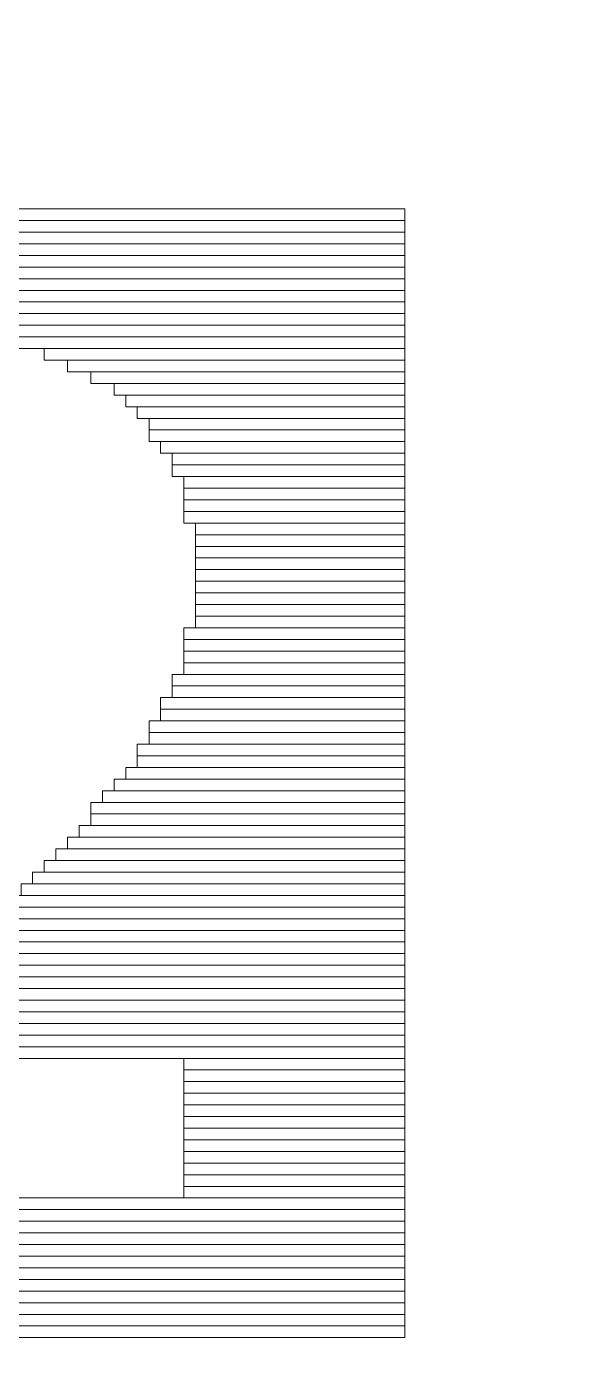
# Model space of a CAD drawing. Header units: millimetres. Extents: x -90 to 99, y -65 to 67.
# Drawn here: x 69.629 to 70.822, y -12.32 to -9.392 of the extents above; entities that cross this region are included whole.
import ezdxf

# ---------------------------------------------------------------- set-up
doc = ezdxf.new("R2010")
doc.units = ezdxf.units.MM
doc.header["$MEASUREMENT"] = 0
doc.layers.add('BG_OUTLINE', color=7, linetype='Continuous')
doc.layers.add('MA_PEN3', color=7, linetype='Continuous')

msp = doc.modelspace()

# ---------------------------------------------------------------- linework, layer by layer
at = {"layer": 'BG_OUTLINE', "color": 3, "lineweight": 9}
msp.add_open_spline([(-71.7269, -61.8795), (-71.7269, -61.8795), (-71.7343, 42.2681), (-71.7343, 42.2681), (-71.7343, 42.2681), (-71.7348, 43.0066), (-71.4419, 43.715), (-70.92, 44.2375), (-70.92, 44.2375), (-70.3982, 44.76), (-69.6866, 45.0538), (-68.9482, 45.0543), (-68.9482, 45.0543), (-68.9482, 45.0543), (75.2046, 45.0543), (75.2046, 45.0543), (75.2046, 45.0543), (76.8319, 45.0552), (78.1763, 43.7805), (78.2661, 42.1556), (78.2661, 42.1556), (78.2661, 42.1556), (78.2661, 31.2814), (78.2661, 31.2814), (78.2661, 31.2814), (78.2661, 31.2814), (72.2646, 31.2814), (72.2646, 31.2814), (72.2646, 31.2814), (72.2646, 31.2814), (72.2646, 26.9814), (72.2646, 26.9814), (72.2646, 26.9814), (72.2646, 26.9814), (78.2661, 26.9814), (78.2661, 26.9814), (78.2661, 26.9814), (78.2661, 26.9814), (78.2661, 18.6553), (78.2661, 18.6553), (78.2661, 18.6553), (78.2661, 18.6553), (72.2496, 18.6553), (72.2496, 18.6553), (72.2496, 18.6553), (72.2496, 18.6553), (72.2496, 14.3553), (72.2496, 14.3553), (72.2496, 14.3553), (72.2496, 14.3553), (78.2661, 14.3553), (78.2661, 14.3553), (78.2661, 14.3553), (78.2661, 14.3553), (78.2661, 9.255), (78.2661, 9.255), (78.2661, 9.255), (78.2661, 9.255), (72.2648, 9.255), (72.2648, 9.255), (72.2648, 9.255), (72.2648, 9.255), (72.2648, 4.955), (72.2648, 4.955), (72.2648, 4.955), (72.2648, 4.955), (78.2661, 4.955), (78.2661, 4.955), (78.2661, 4.955), (78.2661, 4.955), (78.2661, -3.3762), (78.2661, -3.3762), (78.2661, -3.3762), (78.2661, -3.3762), (72.2445, -3.3762), (72.2445, -3.3762), (72.2445, -3.3762), (72.2445, -3.3762), (72.2445, -7.6762), (72.2445, -7.6762), (72.2445, -7.6762), (72.2445, -7.6762), (78.2661, -7.6762), (78.2661, -7.6762), (78.2661, -7.6762), (78.2661, -7.6762), (78.2661, -12.7615), (78.2661, -12.7615), (78.2661, -12.7615), (78.2661, -12.7615), (72.2651, -12.7615), (72.2651, -12.7615), (72.2651, -12.7615), (72.2651, -12.7615), (72.2651, -17.0615), (72.2651, -17.0615), (72.2651, -17.0615), (72.2651, -17.0615), (78.2661, -17.0615), (78.2661, -17.0615), (78.2661, -17.0615), (78.2661, -17.0615), (78.2661, -25.4097), (78.2661, -25.4097), (78.2661, -25.4097), (78.2661, -25.4097), (72.2656, -25.4097), (72.2656, -25.4097), (72.2656, -25.4097), (72.2656, -25.4097), (72.2656, -29.7097), (72.2656, -29.7097), (72.2656, -29.7097), (72.2656, -29.7097), (78.2661, -29.7097), (78.2661, -29.7097), (78.2661, -29.7097), (78.2661, -29.7097), (78.2661, -34.793), (78.2661, -34.793), (78.2661, -34.793), (78.2661, -34.793), (72.2679, -34.793), (72.2679, -34.793), (72.2679, -34.793), (72.2679, -34.793), (72.2679, -39.0929), (72.2679, -39.0929), (72.2679, -39.0929), (72.2679, -39.0929), (78.2661, -39.0929), (78.2661, -39.0929), (78.2661, -39.0929), (78.2661, -39.0929), (78.2661, -47.4269), (78.2661, -47.4269), (78.2661, -47.4269), (78.2661, -47.4269), (72.2679, -47.4269), (72.2679, -47.4269), (72.2679, -47.4269), (72.2679, -47.4269), (72.2679, -51.7269), (72.2679, -51.7269), (72.2679, -51.7269), (72.2679, -51.7269), (78.2661, -51.7269), (78.2661, -51.7269), (78.2661, -51.7269), (78.2661, -51.7269), (78.2661, -51.8138), (78.2661, -51.8138), (78.2661, -51.8138), (78.2661, -51.8138), (78.2656, -61.8468), (78.2656, -61.8468), (78.2656, -61.8468), (78.2661, -62.6669), (77.9407, -63.4536), (77.3612, -64.0339), (77.3612, -64.0339), (76.7817, -64.6142), (75.9915, -64.9405), (75.1713, -64.941), (75.1713, -64.941), (75.1713, -64.941), (-68.6609, -64.9456), (-68.6609, -64.9456), (-68.6609, -64.9456), (-69.4735, -64.9461), (-70.2531, -64.6237), (-70.8281, -64.0495), (-70.8281, -64.0495), (-71.4031, -63.4752), (-71.7264, -62.6922), (-71.7269, -61.8795)], degree=3, knots=[0, 0, 0, 0, 0.022727, 0.022727, 0.022727, 0.022727, 0.045455, 0.045455, 0.045455, 0.045455, 0.068182, 0.068182, 0.068182, 0.068182, 0.090909, 0.090909, 0.090909, 0.090909, 0.113636, 0.113636, 0.113636, 0.113636, 0.136364, 0.136364, 0.136364, 0.136364, 0.159091, 0.159091, 0.159091, 0.159091, 0.181818, 0.181818, 0.181818, 0.181818, 0.204545, 0.204545, 0.204545, 0.204545, 0.227273, 0.227273, 0.227273, 0.227273, 0.25, 0.25, 0.25, 0.25, 0.272727, 0.272727, 0.272727, 0.272727, 0.295455, 0.295455, 0.295455, 0.295455, 0.318182, 0.318182, 0.318182, 0.318182, 0.340909, 0.340909, 0.340909, 0.340909, 0.363636, 0.363636, 0.363636, 0.363636, 0.386364, 0.386364, 0.386364, 0.386364, 0.409091, 0.409091, 0.409091, 0.409091, 0.431818, 0.431818, 0.431818, 0.431818, 0.454545, 0.454545, 0.454545, 0.454545, 0.477273, 0.477273, 0.477273, 0.477273, 0.5, 0.5, 0.5, 0.5, 0.522727, 0.522727, 0.522727, 0.522727, 0.545455, 0.545455, 0.545455, 0.545455, 0.568182, 0.568182, 0.568182, 0.568182, 0.590909, 0.590909, 0.590909, 0.590909, 0.613636, 0.613636, 0.613636, 0.613636, 0.636364, 0.636364, 0.636364, 0.636364, 0.659091, 0.659091, 0.659091, 0.659091, 0.681818, 0.681818, 0.681818, 0.681818, 0.704545, 0.704545, 0.704545, 0.704545, 0.727273, 0.727273, 0.727273, 0.727273, 0.75, 0.75, 0.75, 0.75, 0.772727, 0.772727, 0.772727, 0.772727, 0.795455, 0.795455, 0.795455, 0.795455, 0.818182, 0.818182, 0.818182, 0.818182, 0.840909, 0.840909, 0.840909, 0.840909, 0.863636, 0.863636, 0.863636, 0.863636, 0.886364, 0.886364, 0.886364, 0.886364, 0.909091, 0.909091, 0.909091, 0.909091, 0.931818, 0.931818, 0.931818, 0.931818, 0.954545, 0.954545, 0.954545, 0.954545, 0.977273, 0.977273, 0.977273, 0.977273, 1, 1, 1, 1], dxfattribs=at)
at = {"layer": 'MA_PEN3', "color": 5, "lineweight": 9}
for points in [[(63.292, -9.8149), (63.292, -9.8149), (63.292, -9.7895), (63.292, -9.7895), (63.292, -9.7895), (63.292, -9.7895), (70.4548, -9.7895), (70.4548, -9.7895), (70.4548, -9.7895), (70.4548, -9.7895), (70.4548, -9.8149), (70.4548, -9.8149), (70.4548, -9.8149), (70.4548, -9.8149), (63.292, -9.8149), (63.292, -9.8149)], [(63.292, -9.8403), (63.292, -9.8403), (63.292, -9.8149), (63.292, -9.8149), (63.292, -9.8149), (63.292, -9.8149), (70.4548, -9.8149), (70.4548, -9.8149), (70.4548, -9.8149), (70.4548, -9.8149), (70.4548, -9.8403), (70.4548, -9.8403), (70.4548, -9.8403), (70.4548, -9.8403), (63.292, -9.8403), (63.292, -9.8403)], [(63.292, -9.8657), (63.292, -9.8657), (63.292, -9.8403), (63.292, -9.8403), (63.292, -9.8403), (63.292, -9.8403), (70.4548, -9.8403), (70.4548, -9.8403), (70.4548, -9.8403), (70.4548, -9.8403), (70.4548, -9.8657), (70.4548, -9.8657), (70.4548, -9.8657), (70.4548, -9.8657), (63.292, -9.8657), (63.292, -9.8657)], [(63.292, -9.8911), (63.292, -9.8911), (63.292, -9.8657), (63.292, -9.8657), (63.292, -9.8657), (63.292, -9.8657), (70.4548, -9.8657), (70.4548, -9.8657), (70.4548, -9.8657), (70.4548, -9.8657), (70.4548, -9.8911), (70.4548, -9.8911), (70.4548, -9.8911), (70.4548, -9.8911), (63.292, -9.8911), (63.292, -9.8911)], [(63.292, -9.9165), (63.292, -9.9165), (63.292, -9.8911), (63.292, -9.8911), (63.292, -9.8911), (63.292, -9.8911), (70.4548, -9.8911), (70.4548, -9.8911), (70.4548, -9.8911), (70.4548, -9.8911), (70.4548, -9.9165), (70.4548, -9.9165), (70.4548, -9.9165), (70.4548, -9.9165), (63.292, -9.9165), (63.292, -9.9165)], [(63.292, -9.9419), (63.292, -9.9419), (63.292, -9.9165), (63.292, -9.9165), (63.292, -9.9165), (63.292, -9.9165), (70.4548, -9.9165), (70.4548, -9.9165), (70.4548, -9.9165), (70.4548, -9.9165), (70.4548, -9.9419), (70.4548, -9.9419), (70.4548, -9.9419), (70.4548, -9.9419), (63.292, -9.9419), (63.292, -9.9419)], [(63.292, -9.9673), (63.292, -9.9673), (63.292, -9.9419), (63.292, -9.9419), (63.292, -9.9419), (63.292, -9.9419), (70.4548, -9.9419), (70.4548, -9.9419), (70.4548, -9.9419), (70.4548, -9.9419), (70.4548, -9.9673), (70.4548, -9.9673), (70.4548, -9.9673), (70.4548, -9.9673), (63.292, -9.9673), (63.292, -9.9673)], [(63.292, -9.9927), (63.292, -9.9927), (63.292, -9.9673), (63.292, -9.9673), (63.292, -9.9673), (63.292, -9.9673), (70.4548, -9.9673), (70.4548, -9.9673), (70.4548, -9.9673), (70.4548, -9.9673), (70.4548, -9.9927), (70.4548, -9.9927), (70.4548, -9.9927), (70.4548, -9.9927), (63.292, -9.9927), (63.292, -9.9927)], [(63.292, -10.0181), (63.292, -10.0181), (63.292, -9.9927), (63.292, -9.9927), (63.292, -9.9927), (63.292, -9.9927), (70.4548, -9.9927), (70.4548, -9.9927), (70.4548, -9.9927), (70.4548, -9.9927), (70.4548, -10.0181), (70.4548, -10.0181), (70.4548, -10.0181), (70.4548, -10.0181), (63.292, -10.0181), (63.292, -10.0181)], [(63.292, -10.0435), (63.292, -10.0435), (63.292, -10.0181), (63.292, -10.0181), (63.292, -10.0181), (63.292, -10.0181), (70.4548, -10.0181), (70.4548, -10.0181), (70.4548, -10.0181), (70.4548, -10.0181), (70.4548, -10.0435), (70.4548, -10.0435), (70.4548, -10.0435), (70.4548, -10.0435), (63.292, -10.0435), (63.292, -10.0435)], [(63.292, -10.0689), (63.292, -10.0689), (63.292, -10.0435), (63.292, -10.0435), (63.292, -10.0435), (63.292, -10.0435), (70.4548, -10.0435), (70.4548, -10.0435), (70.4548, -10.0435), (70.4548, -10.0435), (70.4548, -10.0689), (70.4548, -10.0689), (70.4548, -10.0689), (70.4548, -10.0689), (63.292, -10.0689), (63.292, -10.0689)], [(69.5657, -10.0943), (69.5657, -10.0943), (69.5657, -10.0689), (69.5657, -10.0689), (69.5657, -10.0689), (69.5657, -10.0689), (70.4548, -10.0689), (70.4548, -10.0689), (70.4548, -10.0689), (70.4548, -10.0689), (70.4548, -10.0943), (70.4548, -10.0943), (70.4548, -10.0943), (70.4548, -10.0943), (69.5657, -10.0943), (69.5657, -10.0943)], [(69.6674, -10.1197), (69.6674, -10.1197), (69.6674, -10.0943), (69.6674, -10.0943), (69.6674, -10.0943), (69.6674, -10.0943), (70.4548, -10.0943), (70.4548, -10.0943), (70.4548, -10.0943), (70.4548, -10.0943), (70.4548, -10.1197), (70.4548, -10.1197), (70.4548, -10.1197), (70.4548, -10.1197), (69.6674, -10.1197), (69.6674, -10.1197)], [(69.7181, -10.1451), (69.7181, -10.1451), (69.7181, -10.1197), (69.7181, -10.1197), (69.7181, -10.1197), (69.7181, -10.1197), (70.4548, -10.1197), (70.4548, -10.1197), (70.4548, -10.1197), (70.4548, -10.1197), (70.4548, -10.1451), (70.4548, -10.1451), (70.4548, -10.1451), (70.4548, -10.1451), (69.7181, -10.1451), (69.7181, -10.1451)], [(69.769, -10.1705), (69.769, -10.1705), (69.769, -10.1451), (69.769, -10.1451), (69.769, -10.1451), (69.769, -10.1451), (70.4548, -10.1451), (70.4548, -10.1451), (70.4548, -10.1451), (70.4548, -10.1451), (70.4548, -10.1705), (70.4548, -10.1705), (70.4548, -10.1705), (70.4548, -10.1705), (69.769, -10.1705), (69.769, -10.1705)], [(69.8198, -10.1959), (69.8198, -10.1959), (69.8198, -10.1705), (69.8198, -10.1705), (69.8198, -10.1705), (69.8198, -10.1705), (70.4548, -10.1705), (70.4548, -10.1705), (70.4548, -10.1705), (70.4548, -10.1705), (70.4548, -10.1959), (70.4548, -10.1959), (70.4548, -10.1959), (70.4548, -10.1959), (69.8198, -10.1959), (69.8198, -10.1959)], [(69.8452, -10.2213), (69.8452, -10.2213), (69.8452, -10.1959), (69.8452, -10.1959), (69.8452, -10.1959), (69.8452, -10.1959), (70.4548, -10.1959), (70.4548, -10.1959), (70.4548, -10.1959), (70.4548, -10.1959), (70.4548, -10.2213), (70.4548, -10.2213), (70.4548, -10.2213), (70.4548, -10.2213), (69.8452, -10.2213), (69.8452, -10.2213)], [(69.8705, -10.2467), (69.8705, -10.2467), (69.8705, -10.2213), (69.8705, -10.2213), (69.8705, -10.2213), (69.8705, -10.2213), (70.4548, -10.2213), (70.4548, -10.2213), (70.4548, -10.2213), (70.4548, -10.2213), (70.4548, -10.2467), (70.4548, -10.2467), (70.4548, -10.2467), (70.4548, -10.2467), (69.8705, -10.2467), (69.8705, -10.2467)], [(69.896, -10.2721), (69.896, -10.2721), (69.896, -10.2467), (69.896, -10.2467), (69.896, -10.2467), (69.896, -10.2467), (70.4548, -10.2467), (70.4548, -10.2467), (70.4548, -10.2467), (70.4548, -10.2467), (70.4548, -10.2721), (70.4548, -10.2721), (70.4548, -10.2721), (70.4548, -10.2721), (69.896, -10.2721), (69.896, -10.2721)], [(69.896, -10.2975), (69.896, -10.2975), (69.896, -10.2721), (69.896, -10.2721), (69.896, -10.2721), (69.896, -10.2721), (70.4548, -10.2721), (70.4548, -10.2721), (70.4548, -10.2721), (70.4548, -10.2721), (70.4548, -10.2975), (70.4548, -10.2975), (70.4548, -10.2975), (70.4548, -10.2975), (69.896, -10.2975), (69.896, -10.2975)], [(69.9214, -10.3229), (69.9214, -10.3229), (69.9214, -10.2975), (69.9214, -10.2975), (69.9214, -10.2975), (69.9214, -10.2975), (70.4548, -10.2975), (70.4548, -10.2975), (70.4548, -10.2975), (70.4548, -10.2975), (70.4548, -10.3229), (70.4548, -10.3229), (70.4548, -10.3229), (70.4548, -10.3229), (69.9214, -10.3229), (69.9214, -10.3229)], [(69.9467, -10.3483), (69.9467, -10.3483), (69.9467, -10.3229), (69.9467, -10.3229), (69.9467, -10.3229), (69.9467, -10.3229), (70.4548, -10.3229), (70.4548, -10.3229), (70.4548, -10.3229), (70.4548, -10.3229), (70.4548, -10.3483), (70.4548, -10.3483), (70.4548, -10.3483), (70.4548, -10.3483), (69.9467, -10.3483), (69.9467, -10.3483)], [(69.9467, -10.3737), (69.9467, -10.3737), (69.9467, -10.3483), (69.9467, -10.3483), (69.9467, -10.3483), (69.9467, -10.3483), (70.4548, -10.3483), (70.4548, -10.3483), (70.4548, -10.3483), (70.4548, -10.3483), (70.4548, -10.3737), (70.4548, -10.3737), (70.4548, -10.3737), (70.4548, -10.3737), (69.9467, -10.3737), (69.9467, -10.3737)], [(69.9722, -10.3991), (69.9722, -10.3991), (69.9722, -10.3737), (69.9722, -10.3737), (69.9722, -10.3737), (69.9722, -10.3737), (70.4548, -10.3737), (70.4548, -10.3737), (70.4548, -10.3737), (70.4548, -10.3737), (70.4548, -10.3991), (70.4548, -10.3991), (70.4548, -10.3991), (70.4548, -10.3991), (69.9722, -10.3991), (69.9722, -10.3991)], [(69.9722, -10.4245), (69.9722, -10.4245), (69.9722, -10.3991), (69.9722, -10.3991), (69.9722, -10.3991), (69.9722, -10.3991), (70.4548, -10.3991), (70.4548, -10.3991), (70.4548, -10.3991), (70.4548, -10.3991), (70.4548, -10.4245), (70.4548, -10.4245), (70.4548, -10.4245), (70.4548, -10.4245), (69.9722, -10.4245), (69.9722, -10.4245)], [(69.9722, -10.4499), (69.9722, -10.4499), (69.9722, -10.4245), (69.9722, -10.4245), (69.9722, -10.4245), (69.9722, -10.4245), (70.4548, -10.4245), (70.4548, -10.4245), (70.4548, -10.4245), (70.4548, -10.4245), (70.4548, -10.4499), (70.4548, -10.4499), (70.4548, -10.4499), (70.4548, -10.4499), (69.9722, -10.4499), (69.9722, -10.4499)], [(69.9722, -10.4753), (69.9722, -10.4753), (69.9722, -10.4499), (69.9722, -10.4499), (69.9722, -10.4499), (69.9722, -10.4499), (70.4548, -10.4499), (70.4548, -10.4499), (70.4548, -10.4499), (70.4548, -10.4499), (70.4548, -10.4753), (70.4548, -10.4753), (70.4548, -10.4753), (70.4548, -10.4753), (69.9722, -10.4753), (69.9722, -10.4753)], [(69.9976, -10.5007), (69.9976, -10.5007), (69.9976, -10.4753), (69.9976, -10.4753), (69.9976, -10.4753), (69.9976, -10.4753), (70.4548, -10.4753), (70.4548, -10.4753), (70.4548, -10.4753), (70.4548, -10.4753), (70.4548, -10.5007), (70.4548, -10.5007), (70.4548, -10.5007), (70.4548, -10.5007), (69.9976, -10.5007), (69.9976, -10.5007)], [(69.9976, -10.5261), (69.9976, -10.5261), (69.9976, -10.5007), (69.9976, -10.5007), (69.9976, -10.5007), (69.9976, -10.5007), (70.4548, -10.5007), (70.4548, -10.5007), (70.4548, -10.5007), (70.4548, -10.5007), (70.4548, -10.5261), (70.4548, -10.5261), (70.4548, -10.5261), (70.4548, -10.5261), (69.9976, -10.5261), (69.9976, -10.5261)], [(69.9976, -10.5515), (69.9976, -10.5515), (69.9976, -10.5261), (69.9976, -10.5261), (69.9976, -10.5261), (69.9976, -10.5261), (70.4548, -10.5261), (70.4548, -10.5261), (70.4548, -10.5261), (70.4548, -10.5261), (70.4548, -10.5515), (70.4548, -10.5515), (70.4548, -10.5515), (70.4548, -10.5515), (69.9976, -10.5515), (69.9976, -10.5515)], [(69.9976, -10.5769), (69.9976, -10.5769), (69.9976, -10.5515), (69.9976, -10.5515), (69.9976, -10.5515), (69.9976, -10.5515), (70.4548, -10.5515), (70.4548, -10.5515), (70.4548, -10.5515), (70.4548, -10.5515), (70.4548, -10.5769), (70.4548, -10.5769), (70.4548, -10.5769), (70.4548, -10.5769), (69.9976, -10.5769), (69.9976, -10.5769)], [(69.9976, -10.6023), (69.9976, -10.6023), (69.9976, -10.5769), (69.9976, -10.5769), (69.9976, -10.5769), (69.9976, -10.5769), (70.4548, -10.5769), (70.4548, -10.5769), (70.4548, -10.5769), (70.4548, -10.5769), (70.4548, -10.6023), (70.4548, -10.6023), (70.4548, -10.6023), (70.4548, -10.6023), (69.9976, -10.6023), (69.9976, -10.6023)], [(69.9976, -10.6277), (69.9976, -10.6277), (69.9976, -10.6023), (69.9976, -10.6023), (69.9976, -10.6023), (69.9976, -10.6023), (70.4548, -10.6023), (70.4548, -10.6023), (70.4548, -10.6023), (70.4548, -10.6023), (70.4548, -10.6277), (70.4548, -10.6277), (70.4548, -10.6277), (70.4548, -10.6277), (69.9976, -10.6277), (69.9976, -10.6277)], [(69.9976, -10.6531), (69.9976, -10.6531), (69.9976, -10.6277), (69.9976, -10.6277), (69.9976, -10.6277), (69.9976, -10.6277), (70.4548, -10.6277), (70.4548, -10.6277), (70.4548, -10.6277), (70.4548, -10.6277), (70.4548, -10.6531), (70.4548, -10.6531), (70.4548, -10.6531), (70.4548, -10.6531), (69.9976, -10.6531), (69.9976, -10.6531)], [(69.9976, -10.6785), (69.9976, -10.6785), (69.9976, -10.6531), (69.9976, -10.6531), (69.9976, -10.6531), (69.9976, -10.6531), (70.4548, -10.6531), (70.4548, -10.6531), (70.4548, -10.6531), (70.4548, -10.6531), (70.4548, -10.6785), (70.4548, -10.6785), (70.4548, -10.6785), (70.4548, -10.6785), (69.9976, -10.6785), (69.9976, -10.6785)], [(69.9976, -10.7039), (69.9976, -10.7039), (69.9976, -10.6785), (69.9976, -10.6785), (69.9976, -10.6785), (69.9976, -10.6785), (70.4548, -10.6785), (70.4548, -10.6785), (70.4548, -10.6785), (70.4548, -10.6785), (70.4548, -10.7039), (70.4548, -10.7039), (70.4548, -10.7039), (70.4548, -10.7039), (69.9976, -10.7039), (69.9976, -10.7039)], [(69.9722, -10.7293), (69.9722, -10.7293), (69.9722, -10.7039), (69.9722, -10.7039), (69.9722, -10.7039), (69.9722, -10.7039), (70.4548, -10.7039), (70.4548, -10.7039), (70.4548, -10.7039), (70.4548, -10.7039), (70.4548, -10.7293), (70.4548, -10.7293), (70.4548, -10.7293), (70.4548, -10.7293), (69.9722, -10.7293), (69.9722, -10.7293)], [(69.9722, -10.7547), (69.9722, -10.7547), (69.9722, -10.7293), (69.9722, -10.7293), (69.9722, -10.7293), (69.9722, -10.7293), (70.4548, -10.7293), (70.4548, -10.7293), (70.4548, -10.7293), (70.4548, -10.7293), (70.4548, -10.7547), (70.4548, -10.7547), (70.4548, -10.7547), (70.4548, -10.7547), (69.9722, -10.7547), (69.9722, -10.7547)], [(69.9722, -10.7801), (69.9722, -10.7801), (69.9722, -10.7547), (69.9722, -10.7547), (69.9722, -10.7547), (69.9722, -10.7547), (70.4548, -10.7547), (70.4548, -10.7547), (70.4548, -10.7547), (70.4548, -10.7547), (70.4548, -10.7801), (70.4548, -10.7801), (70.4548, -10.7801), (70.4548, -10.7801), (69.9722, -10.7801), (69.9722, -10.7801)], [(69.9722, -10.8055), (69.9722, -10.8055), (69.9722, -10.7801), (69.9722, -10.7801), (69.9722, -10.7801), (69.9722, -10.7801), (70.4548, -10.7801), (70.4548, -10.7801), (70.4548, -10.7801), (70.4548, -10.7801), (70.4548, -10.8055), (70.4548, -10.8055), (70.4548, -10.8055), (70.4548, -10.8055), (69.9722, -10.8055), (69.9722, -10.8055)], [(69.9467, -10.8309), (69.9467, -10.8309), (69.9467, -10.8055), (69.9467, -10.8055), (69.9467, -10.8055), (69.9467, -10.8055), (70.4548, -10.8055), (70.4548, -10.8055), (70.4548, -10.8055), (70.4548, -10.8055), (70.4548, -10.8309), (70.4548, -10.8309), (70.4548, -10.8309), (70.4548, -10.8309), (69.9467, -10.8309), (69.9467, -10.8309)], [(69.9467, -10.8563), (69.9467, -10.8563), (69.9467, -10.8309), (69.9467, -10.8309), (69.9467, -10.8309), (69.9467, -10.8309), (70.4548, -10.8309), (70.4548, -10.8309), (70.4548, -10.8309), (70.4548, -10.8309), (70.4548, -10.8563), (70.4548, -10.8563), (70.4548, -10.8563), (70.4548, -10.8563), (69.9467, -10.8563), (69.9467, -10.8563)], [(69.9214, -10.8817), (69.9214, -10.8817), (69.9214, -10.8563), (69.9214, -10.8563), (69.9214, -10.8563), (69.9214, -10.8563), (70.4548, -10.8563), (70.4548, -10.8563), (70.4548, -10.8563), (70.4548, -10.8563), (70.4548, -10.8817), (70.4548, -10.8817), (70.4548, -10.8817), (70.4548, -10.8817), (69.9214, -10.8817), (69.9214, -10.8817)], [(69.9214, -10.9071), (69.9214, -10.9071), (69.9214, -10.8817), (69.9214, -10.8817), (69.9214, -10.8817), (69.9214, -10.8817), (70.4548, -10.8817), (70.4548, -10.8817), (70.4548, -10.8817), (70.4548, -10.8817), (70.4548, -10.9071), (70.4548, -10.9071), (70.4548, -10.9071), (70.4548, -10.9071), (69.9214, -10.9071), (69.9214, -10.9071)], [(69.896, -10.9325), (69.896, -10.9325), (69.896, -10.9071), (69.896, -10.9071), (69.896, -10.9071), (69.896, -10.9071), (70.4548, -10.9071), (70.4548, -10.9071), (70.4548, -10.9071), (70.4548, -10.9071), (70.4548, -10.9325), (70.4548, -10.9325), (70.4548, -10.9325), (70.4548, -10.9325), (69.896, -10.9325), (69.896, -10.9325)], [(69.896, -10.9579), (69.896, -10.9579), (69.896, -10.9325), (69.896, -10.9325), (69.896, -10.9325), (69.896, -10.9325), (70.4548, -10.9325), (70.4548, -10.9325), (70.4548, -10.9325), (70.4548, -10.9325), (70.4548, -10.9579), (70.4548, -10.9579), (70.4548, -10.9579), (70.4548, -10.9579), (69.896, -10.9579), (69.896, -10.9579)], [(69.8705, -10.9833), (69.8705, -10.9833), (69.8705, -10.9579), (69.8705, -10.9579), (69.8705, -10.9579), (69.8705, -10.9579), (70.4548, -10.9579), (70.4548, -10.9579), (70.4548, -10.9579), (70.4548, -10.9579), (70.4548, -10.9833), (70.4548, -10.9833), (70.4548, -10.9833), (70.4548, -10.9833), (69.8705, -10.9833), (69.8705, -10.9833)], [(69.8452, -11.0341), (69.8452, -11.0341), (69.8452, -11.0087), (69.8452, -11.0087), (69.8452, -11.0087), (69.8452, -11.0087), (70.4548, -11.0087), (70.4548, -11.0087), (70.4548, -11.0087), (70.4548, -11.0087), (70.4548, -11.0341), (70.4548, -11.0341), (70.4548, -11.0341), (70.4548, -11.0341), (69.8452, -11.0341), (69.8452, -11.0341)], [(69.8705, -11.0087), (69.8705, -11.0087), (69.8705, -10.9833), (69.8705, -10.9833), (69.8705, -10.9833), (69.8705, -10.9833), (70.4548, -10.9833), (70.4548, -10.9833), (70.4548, -10.9833), (70.4548, -10.9833), (70.4548, -11.0087), (70.4548, -11.0087), (70.4548, -11.0087), (70.4548, -11.0087), (69.8705, -11.0087), (69.8705, -11.0087)], [(69.8198, -11.0595), (69.8198, -11.0595), (69.8198, -11.0341), (69.8198, -11.0341), (69.8198, -11.0341), (69.8198, -11.0341), (70.4548, -11.0341), (70.4548, -11.0341), (70.4548, -11.0341), (70.4548, -11.0341), (70.4548, -11.0595), (70.4548, -11.0595), (70.4548, -11.0595), (70.4548, -11.0595), (69.8198, -11.0595), (69.8198, -11.0595)], [(69.7943, -11.0849), (69.7943, -11.0849), (69.7943, -11.0595), (69.7943, -11.0595), (69.7943, -11.0595), (69.7943, -11.0595), (70.4548, -11.0595), (70.4548, -11.0595), (70.4548, -11.0595), (70.4548, -11.0595), (70.4548, -11.0849), (70.4548, -11.0849), (70.4548, -11.0849), (70.4548, -11.0849), (69.7943, -11.0849), (69.7943, -11.0849)], [(69.769, -11.1103), (69.769, -11.1103), (69.769, -11.0849), (69.769, -11.0849), (69.769, -11.0849), (69.769, -11.0849), (70.4548, -11.0849), (70.4548, -11.0849), (70.4548, -11.0849), (70.4548, -11.0849), (70.4548, -11.1103), (70.4548, -11.1103), (70.4548, -11.1103), (70.4548, -11.1103), (69.769, -11.1103), (69.769, -11.1103)], [(69.769, -11.1357), (69.769, -11.1357), (69.769, -11.1103), (69.769, -11.1103), (69.769, -11.1103), (69.769, -11.1103), (70.4548, -11.1103), (70.4548, -11.1103), (70.4548, -11.1103), (70.4548, -11.1103), (70.4548, -11.1357), (70.4548, -11.1357), (70.4548, -11.1357), (70.4548, -11.1357), (69.769, -11.1357), (69.769, -11.1357)], [(69.7436, -11.1611), (69.7436, -11.1611), (69.7436, -11.1357), (69.7436, -11.1357), (69.7436, -11.1357), (69.7436, -11.1357), (70.4548, -11.1357), (70.4548, -11.1357), (70.4548, -11.1357), (70.4548, -11.1357), (70.4548, -11.1611), (70.4548, -11.1611), (70.4548, -11.1611), (70.4548, -11.1611), (69.7436, -11.1611), (69.7436, -11.1611)], [(69.7181, -11.1865), (69.7181, -11.1865), (69.7181, -11.1611), (69.7181, -11.1611), (69.7181, -11.1611), (69.7181, -11.1611), (70.4548, -11.1611), (70.4548, -11.1611), (70.4548, -11.1611), (70.4548, -11.1611), (70.4548, -11.1865), (70.4548, -11.1865), (70.4548, -11.1865), (70.4548, -11.1865), (69.7181, -11.1865), (69.7181, -11.1865)], [(69.6674, -11.2373), (69.6674, -11.2373), (69.6674, -11.2119), (69.6674, -11.2119), (69.6674, -11.2119), (69.6674, -11.2119), (70.4548, -11.2119), (70.4548, -11.2119), (70.4548, -11.2119), (70.4548, -11.2119), (70.4548, -11.2373), (70.4548, -11.2373), (70.4548, -11.2373), (70.4548, -11.2373), (69.6674, -11.2373), (69.6674, -11.2373)], [(69.6928, -11.2119), (69.6928, -11.2119), (69.6928, -11.1865), (69.6928, -11.1865), (69.6928, -11.1865), (69.6928, -11.1865), (70.4548, -11.1865), (70.4548, -11.1865), (70.4548, -11.1865), (70.4548, -11.1865), (70.4548, -11.2119), (70.4548, -11.2119), (70.4548, -11.2119), (70.4548, -11.2119), (69.6928, -11.2119), (69.6928, -11.2119)], [(69.6419, -11.2627), (69.6419, -11.2627), (69.6419, -11.2373), (69.6419, -11.2373), (69.6419, -11.2373), (69.6419, -11.2373), (70.4548, -11.2373), (70.4548, -11.2373), (70.4548, -11.2373), (70.4548, -11.2373), (70.4548, -11.2627), (70.4548, -11.2627), (70.4548, -11.2627), (70.4548, -11.2627), (69.6419, -11.2627), (69.6419, -11.2627)], [(69.6166, -11.2881), (69.6166, -11.2881), (69.6166, -11.2627), (69.6166, -11.2627), (69.6166, -11.2627), (69.6166, -11.2627), (70.4548, -11.2627), (70.4548, -11.2627), (70.4548, -11.2627), (70.4548, -11.2627), (70.4548, -11.2881), (70.4548, -11.2881), (70.4548, -11.2881), (70.4548, -11.2881), (69.6166, -11.2881), (69.6166, -11.2881)], [(69.5912, -11.3135), (69.5912, -11.3135), (69.5912, -11.2881), (69.5912, -11.2881), (69.5912, -11.2881), (69.5912, -11.2881), (70.4548, -11.2881), (70.4548, -11.2881), (70.4548, -11.2881), (70.4548, -11.2881), (70.4548, -11.3135), (70.4548, -11.3135), (70.4548, -11.3135), (70.4548, -11.3135), (69.5912, -11.3135), (69.5912, -11.3135)], [(69.5657, -11.3389), (69.5657, -11.3389), (69.5657, -11.3135), (69.5657, -11.3135), (69.5657, -11.3135), (69.5657, -11.3135), (70.4548, -11.3135), (70.4548, -11.3135), (70.4548, -11.3135), (70.4548, -11.3135), (70.4548, -11.3389), (70.4548, -11.3389), (70.4548, -11.3389), (70.4548, -11.3389), (69.5657, -11.3389), (69.5657, -11.3389)], [(69.515, -11.3643), (69.515, -11.3643), (69.515, -11.3389), (69.515, -11.3389), (69.515, -11.3389), (69.515, -11.3389), (70.4548, -11.3389), (70.4548, -11.3389), (70.4548, -11.3389), (70.4548, -11.3389), (70.4548, -11.3643), (70.4548, -11.3643), (70.4548, -11.3643), (70.4548, -11.3643), (69.515, -11.3643), (69.515, -11.3643)], [(69.4642, -11.4151), (69.4642, -11.4151), (69.4642, -11.3897), (69.4642, -11.3897), (69.4642, -11.3897), (69.4642, -11.3897), (70.4548, -11.3897), (70.4548, -11.3897), (70.4548, -11.3897), (70.4548, -11.3897), (70.4548, -11.4151), (70.4548, -11.4151), (70.4548, -11.4151), (70.4548, -11.4151), (69.4642, -11.4151), (69.4642, -11.4151)], [(69.4895, -11.3897), (69.4895, -11.3897), (69.4895, -11.3643), (69.4895, -11.3643), (69.4895, -11.3643), (69.4895, -11.3643), (70.4548, -11.3643), (70.4548, -11.3643), (70.4548, -11.3643), (70.4548, -11.3643), (70.4548, -11.3897), (70.4548, -11.3897), (70.4548, -11.3897), (70.4548, -11.3897), (69.4895, -11.3897), (69.4895, -11.3897)], [(69.4388, -11.4405), (69.4388, -11.4405), (69.4388, -11.4151), (69.4388, -11.4151), (69.4388, -11.4151), (69.4388, -11.4151), (70.4548, -11.4151), (70.4548, -11.4151), (70.4548, -11.4151), (70.4548, -11.4151), (70.4548, -11.4405), (70.4548, -11.4405), (70.4548, -11.4405), (70.4548, -11.4405), (69.4388, -11.4405), (69.4388, -11.4405)], [(69.4133, -11.4659), (69.4133, -11.4659), (69.4133, -11.4405), (69.4133, -11.4405), (69.4133, -11.4405), (69.4133, -11.4405), (70.4548, -11.4405), (70.4548, -11.4405), (70.4548, -11.4405), (70.4548, -11.4405), (70.4548, -11.4659), (70.4548, -11.4659), (70.4548, -11.4659), (70.4548, -11.4659), (69.4133, -11.4659), (69.4133, -11.4659)], [(69.388, -11.4913), (69.388, -11.4913), (69.388, -11.4659), (69.388, -11.4659), (69.388, -11.4659), (69.388, -11.4659), (70.4548, -11.4659), (70.4548, -11.4659), (70.4548, -11.4659), (70.4548, -11.4659), (70.4548, -11.4913), (70.4548, -11.4913), (70.4548, -11.4913), (70.4548, -11.4913), (69.388, -11.4913), (69.388, -11.4913)], [(69.3626, -11.5167), (69.3626, -11.5167), (69.3626, -11.4913), (69.3626, -11.4913), (69.3626, -11.4913), (69.3626, -11.4913), (70.4548, -11.4913), (70.4548, -11.4913), (70.4548, -11.4913), (70.4548, -11.4913), (70.4548, -11.5167), (70.4548, -11.5167), (70.4548, -11.5167), (70.4548, -11.5167), (69.3626, -11.5167), (69.3626, -11.5167)], [(69.3371, -11.5421), (69.3371, -11.5421), (69.3371, -11.5167), (69.3371, -11.5167), (69.3371, -11.5167), (69.3371, -11.5167), (70.4548, -11.5167), (70.4548, -11.5167), (70.4548, -11.5167), (70.4548, -11.5167), (70.4548, -11.5421), (70.4548, -11.5421), (70.4548, -11.5421), (70.4548, -11.5421), (69.3371, -11.5421), (69.3371, -11.5421)], [(69.3118, -11.5675), (69.3118, -11.5675), (69.3118, -11.5421), (69.3118, -11.5421), (69.3118, -11.5421), (69.3118, -11.5421), (70.4548, -11.5421), (70.4548, -11.5421), (70.4548, -11.5421), (70.4548, -11.5421), (70.4548, -11.5675), (70.4548, -11.5675), (70.4548, -11.5675), (70.4548, -11.5675), (69.3118, -11.5675), (69.3118, -11.5675)], [(69.2356, -11.6183), (69.2356, -11.6183), (69.2356, -11.5929), (69.2356, -11.5929), (69.2356, -11.5929), (69.2356, -11.5929), (70.4548, -11.5929), (70.4548, -11.5929), (70.4548, -11.5929), (70.4548, -11.5929), (70.4548, -11.6183), (70.4548, -11.6183), (70.4548, -11.6183), (70.4548, -11.6183), (69.2356, -11.6183), (69.2356, -11.6183)], [(69.2609, -11.5929), (69.2609, -11.5929), (69.2609, -11.5675), (69.2609, -11.5675), (69.2609, -11.5675), (69.2609, -11.5675), (70.4548, -11.5675), (70.4548, -11.5675), (70.4548, -11.5675), (70.4548, -11.5675), (70.4548, -11.5929), (70.4548, -11.5929), (70.4548, -11.5929), (70.4548, -11.5929), (69.2609, -11.5929), (69.2609, -11.5929)], [(69.2102, -11.6437), (69.2102, -11.6437), (69.2102, -11.6183), (69.2102, -11.6183), (69.2102, -11.6183), (69.2102, -11.6183), (70.4548, -11.6183), (70.4548, -11.6183), (70.4548, -11.6183), (70.4548, -11.6183), (70.4548, -11.6437), (70.4548, -11.6437), (70.4548, -11.6437), (70.4548, -11.6437), (69.2102, -11.6437), (69.2102, -11.6437)], [(69.9722, -11.6691), (69.9722, -11.6691), (69.9722, -11.6437), (69.9722, -11.6437), (69.9722, -11.6437), (69.9722, -11.6437), (70.4548, -11.6437), (70.4548, -11.6437), (70.4548, -11.6437), (70.4548, -11.6437), (70.4548, -11.6691), (70.4548, -11.6691), (70.4548, -11.6691), (70.4548, -11.6691), (69.9722, -11.6691), (69.9722, -11.6691)], [(69.9722, -11.6945), (69.9722, -11.6945), (69.9722, -11.6691), (69.9722, -11.6691), (69.9722, -11.6691), (69.9722, -11.6691), (70.4548, -11.6691), (70.4548, -11.6691), (70.4548, -11.6691), (70.4548, -11.6691), (70.4548, -11.6945), (70.4548, -11.6945), (70.4548, -11.6945), (70.4548, -11.6945), (69.9722, -11.6945), (69.9722, -11.6945)], [(69.9722, -11.7199), (69.9722, -11.7199), (69.9722, -11.6945), (69.9722, -11.6945), (69.9722, -11.6945), (69.9722, -11.6945), (70.4548, -11.6945), (70.4548, -11.6945), (70.4548, -11.6945), (70.4548, -11.6945), (70.4548, -11.7199), (70.4548, -11.7199), (70.4548, -11.7199), (70.4548, -11.7199), (69.9722, -11.7199), (69.9722, -11.7199)], [(69.9722, -11.7453), (69.9722, -11.7453), (69.9722, -11.7199), (69.9722, -11.7199), (69.9722, -11.7199), (69.9722, -11.7199), (70.4548, -11.7199), (70.4548, -11.7199), (70.4548, -11.7199), (70.4548, -11.7199), (70.4548, -11.7453), (70.4548, -11.7453), (70.4548, -11.7453), (70.4548, -11.7453), (69.9722, -11.7453), (69.9722, -11.7453)], [(69.9722, -11.7707), (69.9722, -11.7707), (69.9722, -11.7453), (69.9722, -11.7453), (69.9722, -11.7453), (69.9722, -11.7453), (70.4548, -11.7453), (70.4548, -11.7453), (70.4548, -11.7453), (70.4548, -11.7453), (70.4548, -11.7707), (70.4548, -11.7707), (70.4548, -11.7707), (70.4548, -11.7707), (69.9722, -11.7707), (69.9722, -11.7707)], [(69.9722, -11.7961), (69.9722, -11.7961), (69.9722, -11.7707), (69.9722, -11.7707), (69.9722, -11.7707), (69.9722, -11.7707), (70.4548, -11.7707), (70.4548, -11.7707), (70.4548, -11.7707), (70.4548, -11.7707), (70.4548, -11.7961), (70.4548, -11.7961), (70.4548, -11.7961), (70.4548, -11.7961), (69.9722, -11.7961), (69.9722, -11.7961)], [(69.9722, -11.8215), (69.9722, -11.8215), (69.9722, -11.7961), (69.9722, -11.7961), (69.9722, -11.7961), (69.9722, -11.7961), (70.4548, -11.7961), (70.4548, -11.7961), (70.4548, -11.7961), (70.4548, -11.7961), (70.4548, -11.8215), (70.4548, -11.8215), (70.4548, -11.8215), (70.4548, -11.8215), (69.9722, -11.8215), (69.9722, -11.8215)], [(69.9722, -11.8469), (69.9722, -11.8469), (69.9722, -11.8215), (69.9722, -11.8215), (69.9722, -11.8215), (69.9722, -11.8215), (70.4548, -11.8215), (70.4548, -11.8215), (70.4548, -11.8215), (70.4548, -11.8215), (70.4548, -11.8469), (70.4548, -11.8469), (70.4548, -11.8469), (70.4548, -11.8469), (69.9722, -11.8469), (69.9722, -11.8469)], [(69.9722, -11.8723), (69.9722, -11.8723), (69.9722, -11.8469), (69.9722, -11.8469), (69.9722, -11.8469), (69.9722, -11.8469), (70.4548, -11.8469), (70.4548, -11.8469), (70.4548, -11.8469), (70.4548, -11.8469), (70.4548, -11.8723), (70.4548, -11.8723), (70.4548, -11.8723), (70.4548, -11.8723), (69.9722, -11.8723), (69.9722, -11.8723)], [(69.9722, -11.8977), (69.9722, -11.8977), (69.9722, -11.8723), (69.9722, -11.8723), (69.9722, -11.8723), (69.9722, -11.8723), (70.4548, -11.8723), (70.4548, -11.8723), (70.4548, -11.8723), (70.4548, -11.8723), (70.4548, -11.8977), (70.4548, -11.8977), (70.4548, -11.8977), (70.4548, -11.8977), (69.9722, -11.8977), (69.9722, -11.8977)], [(69.9722, -11.9231), (69.9722, -11.9231), (69.9722, -11.8977), (69.9722, -11.8977), (69.9722, -11.8977), (69.9722, -11.8977), (70.4548, -11.8977), (70.4548, -11.8977), (70.4548, -11.8977), (70.4548, -11.8977), (70.4548, -11.9231), (70.4548, -11.9231), (70.4548, -11.9231), (70.4548, -11.9231), (69.9722, -11.9231), (69.9722, -11.9231)], [(69.9722, -11.9485), (69.9722, -11.9485), (69.9722, -11.9231), (69.9722, -11.9231), (69.9722, -11.9231), (69.9722, -11.9231), (70.4548, -11.9231), (70.4548, -11.9231), (70.4548, -11.9231), (70.4548, -11.9231), (70.4548, -11.9485), (70.4548, -11.9485), (70.4548, -11.9485), (70.4548, -11.9485), (69.9722, -11.9485), (69.9722, -11.9485)], [(63.292, -11.9993), (63.292, -11.9993), (63.292, -11.9739), (63.292, -11.9739), (63.292, -11.9739), (63.292, -11.9739), (70.4548, -11.9739), (70.4548, -11.9739), (70.4548, -11.9739), (70.4548, -11.9739), (70.4548, -11.9993), (70.4548, -11.9993), (70.4548, -11.9993), (70.4548, -11.9993), (63.292, -11.9993), (63.292, -11.9993)], [(64.689, -11.9739), (64.689, -11.9739), (64.689, -11.9485), (64.689, -11.9485), (64.689, -11.9485), (64.689, -11.9485), (70.4548, -11.9485), (70.4548, -11.9485), (70.4548, -11.9485), (70.4548, -11.9485), (70.4548, -11.9739), (70.4548, -11.9739), (70.4548, -11.9739), (70.4548, -11.9739), (64.689, -11.9739), (64.689, -11.9739)], [(63.292, -12.0247), (63.292, -12.0247), (63.292, -11.9993), (63.292, -11.9993), (63.292, -11.9993), (63.292, -11.9993), (70.4548, -11.9993), (70.4548, -11.9993), (70.4548, -11.9993), (70.4548, -11.9993), (70.4548, -12.0247), (70.4548, -12.0247), (70.4548, -12.0247), (70.4548, -12.0247), (63.292, -12.0247), (63.292, -12.0247)], [(63.292, -12.0501), (63.292, -12.0501), (63.292, -12.0247), (63.292, -12.0247), (63.292, -12.0247), (63.292, -12.0247), (70.4548, -12.0247), (70.4548, -12.0247), (70.4548, -12.0247), (70.4548, -12.0247), (70.4548, -12.0501), (70.4548, -12.0501), (70.4548, -12.0501), (70.4548, -12.0501), (63.292, -12.0501), (63.292, -12.0501)], [(63.292, -12.0755), (63.292, -12.0755), (63.292, -12.0501), (63.292, -12.0501), (63.292, -12.0501), (63.292, -12.0501), (70.4548, -12.0501), (70.4548, -12.0501), (70.4548, -12.0501), (70.4548, -12.0501), (70.4548, -12.0755), (70.4548, -12.0755), (70.4548, -12.0755), (70.4548, -12.0755), (63.292, -12.0755), (63.292, -12.0755)], [(63.292, -12.1009), (63.292, -12.1009), (63.292, -12.0755), (63.292, -12.0755), (63.292, -12.0755), (63.292, -12.0755), (70.4548, -12.0755), (70.4548, -12.0755), (70.4548, -12.0755), (70.4548, -12.0755), (70.4548, -12.1009), (70.4548, -12.1009), (70.4548, -12.1009), (70.4548, -12.1009), (63.292, -12.1009), (63.292, -12.1009)], [(63.292, -12.1263), (63.292, -12.1263), (63.292, -12.1009), (63.292, -12.1009), (63.292, -12.1009), (63.292, -12.1009), (70.4548, -12.1009), (70.4548, -12.1009), (70.4548, -12.1009), (70.4548, -12.1009), (70.4548, -12.1263), (70.4548, -12.1263), (70.4548, -12.1263), (70.4548, -12.1263), (63.292, -12.1263), (63.292, -12.1263)], [(63.292, -12.1517), (63.292, -12.1517), (63.292, -12.1263), (63.292, -12.1263), (63.292, -12.1263), (63.292, -12.1263), (70.4548, -12.1263), (70.4548, -12.1263), (70.4548, -12.1263), (70.4548, -12.1263), (70.4548, -12.1517), (70.4548, -12.1517), (70.4548, -12.1517), (70.4548, -12.1517), (63.292, -12.1517), (63.292, -12.1517)], [(63.292, -12.1771), (63.292, -12.1771), (63.292, -12.1517), (63.292, -12.1517), (63.292, -12.1517), (63.292, -12.1517), (70.4548, -12.1517), (70.4548, -12.1517), (70.4548, -12.1517), (70.4548, -12.1517), (70.4548, -12.1771), (70.4548, -12.1771), (70.4548, -12.1771), (70.4548, -12.1771), (63.292, -12.1771), (63.292, -12.1771)], [(63.292, -12.2025), (63.292, -12.2025), (63.292, -12.1771), (63.292, -12.1771), (63.292, -12.1771), (63.292, -12.1771), (70.4548, -12.1771), (70.4548, -12.1771), (70.4548, -12.1771), (70.4548, -12.1771), (70.4548, -12.2025), (70.4548, -12.2025), (70.4548, -12.2025), (70.4548, -12.2025), (63.292, -12.2025), (63.292, -12.2025)], [(63.292, -12.2279), (63.292, -12.2279), (63.292, -12.2025), (63.292, -12.2025), (63.292, -12.2025), (63.292, -12.2025), (70.4548, -12.2025), (70.4548, -12.2025), (70.4548, -12.2025), (70.4548, -12.2025), (70.4548, -12.2279), (70.4548, -12.2279), (70.4548, -12.2279), (70.4548, -12.2279), (63.292, -12.2279), (63.292, -12.2279)], [(63.292, -12.2533), (63.292, -12.2533), (63.292, -12.2279), (63.292, -12.2279), (63.292, -12.2279), (63.292, -12.2279), (70.4548, -12.2279), (70.4548, -12.2279), (70.4548, -12.2279), (70.4548, -12.2279), (70.4548, -12.2533), (70.4548, -12.2533), (70.4548, -12.2533), (70.4548, -12.2533), (63.292, -12.2533), (63.292, -12.2533)]]:
    msp.add_open_spline(points, degree=3, knots=[0, 0, 0, 0, 0.25, 0.25, 0.25, 0.25, 0.5, 0.5, 0.5, 0.5, 0.75, 0.75, 0.75, 0.75, 1, 1, 1, 1], dxfattribs=at)

doc.saveas('drawing.dxf')
